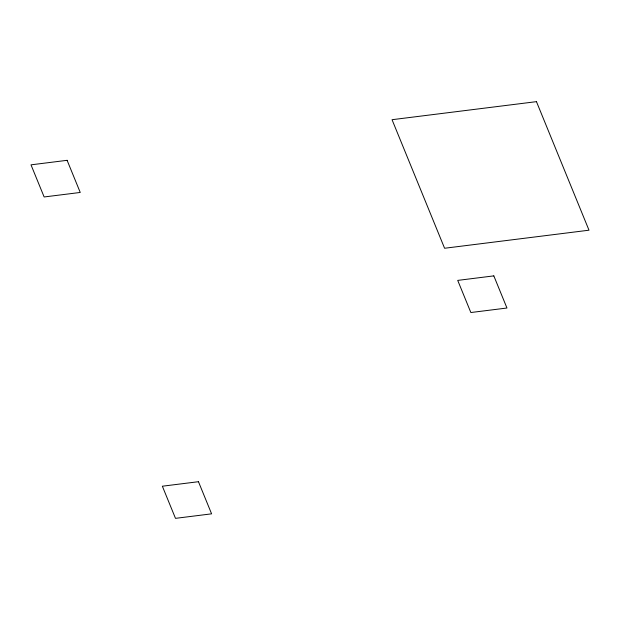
<?xml version="1.0" encoding="UTF-8"?>
<svg xmlns="http://www.w3.org/2000/svg" width="620" height="620" viewBox="0 0 620 620"><rect width="100%" height="100%" fill="white"/><g stroke="black" fill="none" stroke-linecap="round" stroke-linejoin="round"><path stroke-width="0.93" d="M67.107 160.317L31 164.835L44.136 196.966L80.244 192.456L67.107 160.317M536.455 101.649L392.042 119.699L444.587 248.256L589 230.198L536.455 101.649M493.822 275.877L457.723 280.395L470.851 312.526L506.959 308.016L493.822 275.877M198.462 481.701L162.355 486.212L175.491 518.351L211.598 513.841L198.462 481.701"/></g></svg>
